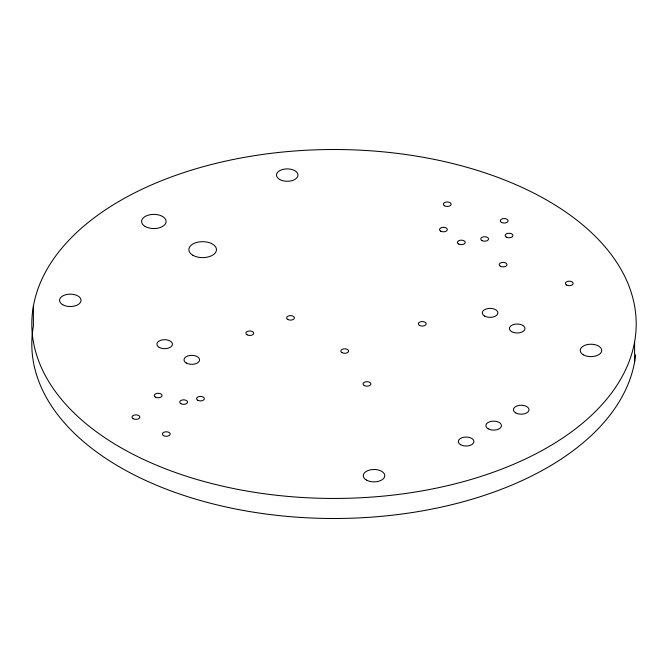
<?xml version="1.0" encoding="UTF-8"?>
<svg xmlns="http://www.w3.org/2000/svg" width="668" height="668" viewBox="0 0 668 668"><rect width="100%" height="100%" fill="white"/><g stroke="black" fill="none" stroke-linecap="round" stroke-linejoin="round"><path stroke-width="1" d="M634.6 341.907A302.203 174.473 0 0 1 156.805 465.312A302.203 174.473 0 0 1 210.595 164.72A302.203 174.473 0 0 1 634.6 341.907L634.6 361.947M33.4 306.053L33.4 326.093A302.203 174.473 0 0 0 309.167 517.9A302.203 174.473 0 0 0 635.627 354.758M279.65 179.467A10.738 6.196 0 0 0 297.611 176.686A10.738 6.196 0 0 0 284.459 169.096A10.738 6.196 0 0 0 279.65 179.467M62.708 304.717A10.738 6.196 0 0 0 80.669 301.936A10.738 6.196 0 0 0 67.518 294.346A10.738 6.196 0 0 0 62.708 304.717M583.364 354.817A10.738 6.196 0 0 0 601.334 352.036A10.738 6.196 0 0 0 588.182 344.446A10.738 6.196 0 0 0 583.364 354.817M366.423 480.067A10.738 6.196 0 0 0 384.392 477.286A10.738 6.196 0 0 0 371.241 469.696A10.738 6.196 0 0 0 366.423 480.067M145.165 226.469A12.274 7.089 0 0 0 165.697 223.296A12.274 7.089 0 0 0 150.667 214.62A12.274 7.089 0 0 0 145.165 226.469M192.893 255.276A13.803 7.974 0 0 0 215.989 251.711A13.803 7.974 0 0 0 199.081 241.941A13.803 7.974 0 0 0 192.893 255.276M163.543 435.628A3.899 2.246 0 0 0 170.056 434.618A3.899 2.246 0 0 0 165.288 431.862A3.899 2.246 0 0 0 163.543 435.628M180.894 403.689A3.899 2.246 0 0 0 187.416 402.679A3.899 2.246 0 0 0 182.64 399.923A3.899 2.246 0 0 0 180.894 403.689M500.34 266.223A3.899 2.246 0 0 0 506.862 265.221A3.899 2.246 0 0 0 502.085 262.466A3.899 2.246 0 0 0 500.34 266.223M481.904 240.547A3.899 2.246 0 0 0 488.417 239.545A3.899 2.246 0 0 0 483.649 236.789A3.899 2.246 0 0 0 481.904 240.547M444.479 205.794A3.899 2.246 0 0 0 451 204.784A3.899 2.246 0 0 0 446.224 202.028A3.899 2.246 0 0 0 444.479 205.794M247.06 334.802A3.899 2.246 0 0 0 253.581 333.791A3.899 2.246 0 0 0 248.813 331.036A3.899 2.246 0 0 0 247.06 334.802M287.741 319.454A3.899 2.246 0 0 0 294.254 318.452A3.899 2.246 0 0 0 289.486 315.697A3.899 2.246 0 0 0 287.741 319.454M419.529 325.408A3.899 2.246 0 0 0 426.05 324.397A3.899 2.246 0 0 0 421.274 321.642A3.899 2.246 0 0 0 419.529 325.408M458.582 243.995A3.899 2.246 0 0 0 465.103 242.985A3.899 2.246 0 0 0 460.327 240.229A3.899 2.246 0 0 0 458.582 243.995M506.311 237.107A3.899 2.246 0 0 0 512.824 236.096A3.899 2.246 0 0 0 508.056 233.341A3.899 2.246 0 0 0 506.311 237.107M133.166 418.719A3.899 2.246 0 0 0 139.687 417.709A3.899 2.246 0 0 0 134.911 414.953A3.899 2.246 0 0 0 133.166 418.719M197.711 400.241A3.899 2.246 0 0 0 204.224 399.239A3.899 2.246 0 0 0 199.456 396.483A3.899 2.246 0 0 0 197.711 400.241M341.974 352.646A3.899 2.246 0 0 0 348.496 351.644A3.899 2.246 0 0 0 343.719 348.888A3.899 2.246 0 0 0 341.974 352.646M364.21 385.528A3.899 2.246 0 0 0 370.732 384.517A3.899 2.246 0 0 0 365.955 381.762A3.899 2.246 0 0 0 364.21 385.528M155.402 397.109A3.899 2.246 0 0 0 161.923 396.107A3.899 2.246 0 0 0 157.155 393.352A3.899 2.246 0 0 0 155.402 397.109M440.68 231.153A3.899 2.246 0 0 0 447.201 230.151A3.899 2.246 0 0 0 442.433 227.396A3.899 2.246 0 0 0 440.68 231.153M501.426 222.386A3.899 2.246 0 0 0 507.947 221.384A3.899 2.246 0 0 0 503.171 218.628A3.899 2.246 0 0 0 501.426 222.386M566.506 285.011A3.899 2.246 0 0 0 573.027 284.009A3.899 2.246 0 0 0 568.259 281.253A3.899 2.246 0 0 0 566.506 285.011M484.567 316.039A7.791 4.501 0 0 0 497.61 314.018A7.791 4.501 0 0 0 488.066 308.516A7.791 4.501 0 0 0 484.567 316.039M159.159 347.352A7.791 4.501 0 0 0 172.194 345.331A7.791 4.501 0 0 0 162.65 339.828A7.791 4.501 0 0 0 159.159 347.352M186.272 363.008A7.791 4.501 0 0 0 199.314 360.987A7.791 4.501 0 0 0 189.77 355.485A7.791 4.501 0 0 0 186.272 363.008M460.611 444.713A7.791 4.501 0 0 0 473.645 442.7A7.791 4.501 0 0 0 464.101 437.189A7.791 4.501 0 0 0 460.611 444.713M488.158 428.806A7.791 4.501 0 0 0 501.2 426.794A7.791 4.501 0 0 0 491.656 421.283A7.791 4.501 0 0 0 488.158 428.806M515.713 412.899A7.791 4.501 0 0 0 528.747 410.887A7.791 4.501 0 0 0 519.203 405.376A7.791 4.501 0 0 0 515.713 412.899M511.688 331.695A7.791 4.501 0 0 0 524.722 329.675A7.791 4.501 0 0 0 515.178 324.172A7.791 4.501 0 0 0 511.688 331.695"/></g></svg>
